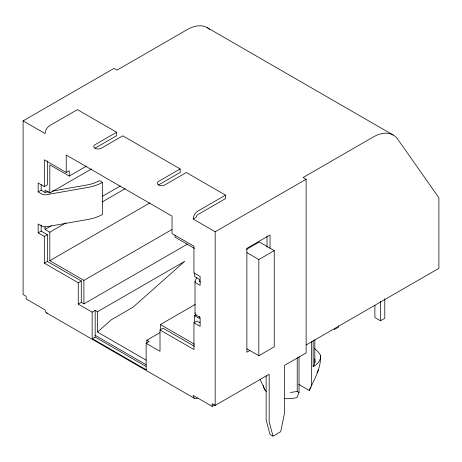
<?xml version="1.0" encoding="UTF-8"?>
<svg xmlns="http://www.w3.org/2000/svg" width="462" height="462" viewBox="0 0 462 462"><rect width="100%" height="100%" fill="white"/><g stroke="black" fill="none" stroke-linecap="round" stroke-linejoin="round"><path stroke-width="0.69" d="M314.512 348.643A34.633 19.999 0 0 1 320.507 355.336C321.286 368.168 314.27 379.221 309.269 390.442L298.735 384.355M299.018 356.791L299.018 392.556L296.933 397.563A23.995 13.854 0 0 1 284.436 398.631M309.269 390.442L311.03 386.902M196.876 277.547L195.195 280.717A4.274 2.466 0 0 0 196.263 283.189L200.121 285.412L200.121 276.507L193.948 272.944L193.948 246.229L172.043 233.581L172.043 216.129L66.228 155.036L66.228 172.488L69.254 170.744L69.254 176.086L86.66 166.037M317.024 372.539L318.41 370.027M146.217 360.187L97.482 332.045L111.365 319.739L132.958 307.27L184.771 261.325L97.482 311.723L95.166 310.383L92.14 312.133L78.263 304.117L78.263 282.744L44.323 263.149L44.323 236.434L38.155 232.871L38.155 223.966L42.013 226.189A4.274 2.466 0 0 0 46.287 226.807L88.057 219.433A34.817 20.103 0 0 0 102.5 214.426L102.5 182.363L99.474 180.619A30.538 17.631 0 0 1 86.81 185.014L52.114 191.135M47.378 313.155A6.456 3.731 -60 0 1 45.097 309.904L26.126 298.949L26.126 296.281L23.1 294.537L23.1 120.871L114.045 68.364L117.071 70.109L187.15 29.649A40.142 23.175 -60 0 1 209.667 29.47M95.01 148.21L116.609 135.747L116.609 132.253L95.01 144.721A4.36 2.518 0 0 0 95.01 148.285A4.36 2.518 0 0 0 101.184 148.285L122.776 135.816L180.157 168.942L180.157 172.436L158.564 184.904M102.5 182.363A34.817 20.103 0 0 1 88.057 187.37L46.287 194.745A4.274 2.466 0 0 1 42.013 194.132L38.155 191.903L38.155 182.998L44.323 186.561L47.349 184.817L47.349 160.909M38.155 191.903L41.176 190.159L45.033 192.383L48.574 191.759M45.033 192.383L45.033 190.246L49.815 193.006L91.482 168.953M38.155 232.871L41.176 231.127L47.349 234.684L47.349 261.405L81.283 280.994L81.283 302.373L78.263 304.117M45.033 226.582L45.033 229.435L51.253 225.843M102.252 196.402L120.287 185.99M45.033 229.435L49.815 232.195L65.985 222.857M102.056 202.033L125.069 188.75M44.323 236.434L47.349 234.684M180.157 168.942L158.564 181.41A4.36 2.518 0 0 0 158.564 184.973A4.36 2.518 0 0 0 164.732 184.973L186.33 172.505L225.508 195.126L225.508 198.62L197.742 214.651A2.183 1.259 -60 0 0 196.2 217.319L193.18 219.063L215.177 231.762L306.121 179.256L306.121 352.922L284.586 365.35L284.586 412.855L280.729 431.699L273.019 436.151L269.993 434.407L266.141 420.016L266.141 375.895M44.323 263.149L47.349 261.405M49.815 232.195L49.815 260.689L149.942 202.887M225.508 195.126L197.742 211.157A6.456 3.731 -60 0 0 193.18 219.063M78.263 282.744L81.283 280.994M49.815 260.689L83.905 280.376L171.812 229.62M81.283 302.373L83.905 303.886L187.399 244.132M246.333 249.468L259.292 241.99L274.255 250.629L274.255 346.812L258.83 355.717L246.887 348.822M92.14 312.133L92.14 337.069A6.456 3.731 -60 0 0 92.412 338.692L95.166 337.104L146.05 366.482M246.887 252.639L258.83 259.534L274.255 250.629M160.412 330.243L160.412 324.543L195.328 304.389M92.412 338.692L146.402 369.866A6.456 3.731 -60 0 1 146.131 368.237L146.131 343.301L160.014 351.316L160.014 329.943L163.034 328.199L194.502 346.361M146.841 343.023L146.841 340.217L159.933 332.663M146.131 343.301L149.157 341.557L146.841 340.217M194.502 322.851L194.502 315.731L196.367 314.651M160.014 329.943L193.948 349.532L193.948 322.817L196.974 321.073L200.058 322.851M249.93 350.45L246.887 352.206L246.887 248.365L270.027 235.008L270.027 248.261M306.214 344.923L438.9 268.318L438.9 197.782L397.753 139.247A40.142 23.175 -60 0 0 373.175 137.052L303.095 177.512L306.121 179.256M334.188 329.66L338.507 327.171L338.507 325.727M197.742 398.036A6.456 3.731 -60 0 1 193.18 395.397L212.15 406.352L214.634 404.92M212.15 406.352L212.15 403.684L215.177 405.428L269.161 374.255L269.161 421.76L273.019 436.151M374.907 305.295L374.907 317.55L380.463 320.755L384.782 318.266L384.782 298.798M290.344 392.457L297.216 391.493L299.018 392.556M207.219 27.662L393.243 135.066M116.609 132.253L77.425 109.633L49.659 125.664A6.456 3.731 -60 0 0 45.097 133.57L23.1 120.871M66.228 172.488L44.323 159.84L44.323 186.561M69.254 176.086L49.815 164.865L49.815 193.006M194.502 248.4L175.069 237.179L175.069 235.175M200.387 282.08L199.284 281.439L199.284 279.302L194.502 276.542L194.502 272.932M194.502 315.731L199.284 318.491L199.284 316.354M193.948 322.817L200.121 326.38L200.121 317.475L196.263 315.246A4.274 2.466 0 0 1 195.195 312.78M160.412 324.543L194.502 344.225M94.981 335.216L146.217 364.795M46.431 312.861L194.514 398.354M260.17 379.504L265.061 390.09M380.463 301.293L380.463 320.755M314.83 339.72L314.83 362.768M313.161 340.8L313.161 366.736A25.306 14.611 0 0 0 320.507 355.336M311.359 341.799L311.359 385.429M297.216 357.848L297.216 391.493M267.001 236.053L267.001 247.216M258.83 259.534L258.83 355.717M215.177 231.762L215.177 405.428M195.01 281.375L195.01 313.438M97.482 311.723L97.482 332.045M95.166 310.383L95.166 337.104M83.905 280.376L83.905 303.886M41.176 184.679L41.176 190.159M41.176 224.959L41.176 231.127M314.709 358.691A27.703 15.997 0 0 1 313.161 366.736M266.233 391.516A23.995 13.854 0 0 1 263.311 385.308"/></g></svg>
